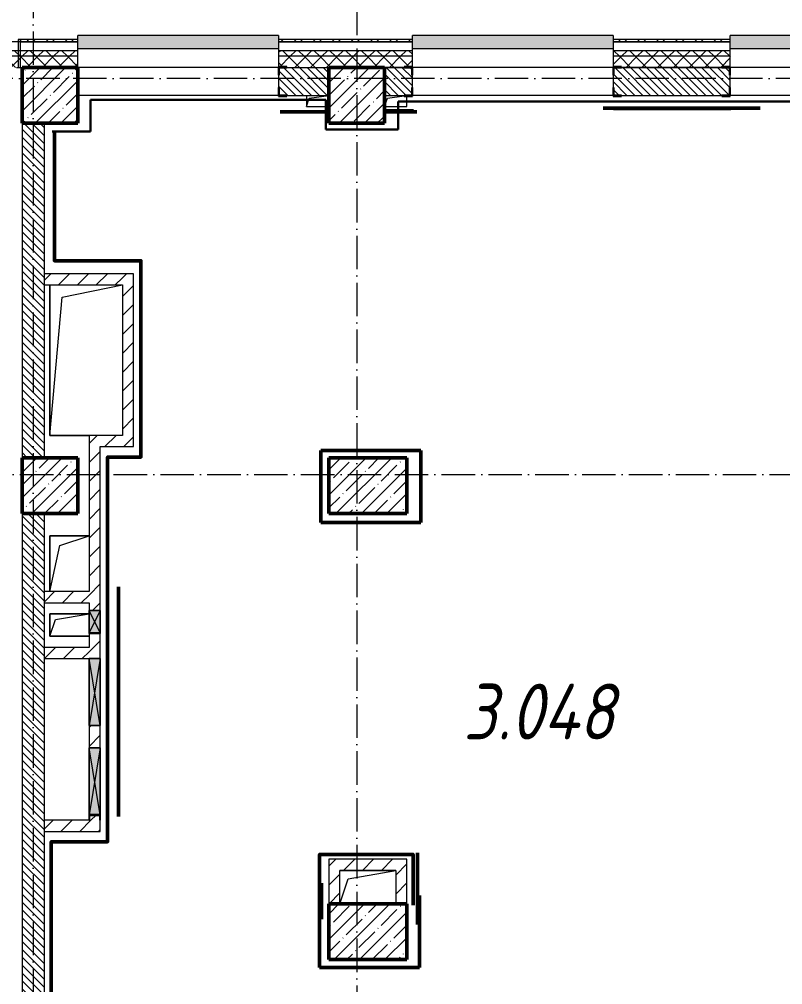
# Model space of a CAD drawing. Header units: millimetres. Extents: x -213536 to 1564669, y -45299 to 942238.
# Drawn here: x 624446 to 631291, y 363738 to 372394 of the extents above; entities that cross this region are included whole.
import ezdxf

# ---------------------------------------------------------------- set-up
doc = ezdxf.new("R2010")
doc.units = ezdxf.units.MM
doc.linetypes.add('50_200_ШТРИХ_1Т_ш5_п1_п1_', pattern=[700, 500, -100, 0, -100])
for name, color, linetype, lineweight in [('8.1)', 2, 'Continuous', 50), ('8.2)', 3, 'Continuous', 50), ('8.3)', 5, 'Continuous', 50), ('8.4)', 6, 'Continuous', 50), ('A-DETL-GENF-OTLN', 7, 'Continuous', 9), ('A-FLOR-____-OTLN', 7, 'Continuous', 9), ('A-GENM-____-MCUT', 7, 'Continuous', 25), ('A-GENM-____-OTLN', 7, 'Continuous', 9), ('A-GENM-____-OTLN-1', 7, 'Continuous', 25), ('A-GLAZ-____-OTLN', 7, 'Continuous', 9), ('A-WALL-____-MCUT', 7, 'Continuous', 13), ('A-WALL-____-MCUT-1', 7, 'Continuous', 9), ('A-WALL-____-OTLN', 7, 'Continuous', 9), ('A-WALL-____-PATT-1', 7, 'Continuous', 9), ('A-WALL-FNSH-MCUT-1', 7, 'Continuous', 9), ('S-COLS-____-MCUT', 7, 'Continuous', 50), ('S-COLS-____-OTLN', 7, 'Continuous', 9), ('S-GRID-____-OTLN-1', 7, '50_200_ШТРИХ_1Т_ш5_п1_п1_', 9), ('Марки помещений', 7, 'Continuous', 9)]:
    doc.layers.add(name, color=color, linetype=linetype, lineweight=lineweight)
doc.layers.add('A-GLAZ-____-OTLN-1', color=7, linetype='Continuous', lineweight=9, true_color=0xc0c0c0)
doc.styles.add('ISOCPEUR_I_2', font='isocpeui.ttf', dxfattribs={"width": 0.85, "height": 2.3})
pattern_1 = [(45, (549721.47, 286281.11), (-70.71068, 70.71068), []), (135, (549721.47, 286281.11), (-70.71068, -70.71068), [])]
pattern_2 = [(135, (549721.475, 286281.11), (-35.35534, -35.35534), [])]
pattern_3 = [(45, (549721.47, 286281.11), (-84.85281, 84.85281), [])]

# ---------------------------------------------------------------- blocks, each defined once
blk = doc.blocks.new('BSC_Колонна _Прямоугольная - 500х500-V43-АР1_План отверстий 3 этажа в осях 1-64_Ю-ЯЯ')
at = {"layer": 'S-COLS-____-OTLN'}
h = blk.add_hatch(dxfattribs=at)
h.set_pattern_fill('FP_51', color=256, style=0, pattern_type=2)
h.set_pattern_definition([(45, (-77750, -85431.04), (-114.04925, 114.04925), []), (45, (-77635.95, -85431.04), (-114.04925, 114.04925), [201.613, -40.323, 3.353, -36.97])])
h.paths.add_polyline_path([(-250, -250), (250, -250), (250, 250), (-250, 250)], flags=0)
at = {"layer": 'S-COLS-____-MCUT'}
for p, q in [((250, 250), (-250, 250)), ((-250, 250), (-250, -250)), ((250, -250), (250, 250)), ((-250, -250), (250, -250))]:
    blk.add_line(p, q, dxfattribs=at)
blk = doc.blocks.new('BSC_Колонна _Прямоугольная - 500х500-V92-АР1_План отверстий 3 этажа в осях 1-64_Ю-ЯЯ')
at = {"layer": 'S-COLS-____-OTLN'}
h = blk.add_hatch(dxfattribs=at)
h.set_pattern_fill('FP_97', color=256, style=0, pattern_type=2)
h.set_pattern_definition([(45, (-75000, -85431.04), (-114.04925, 114.04925), []), (45, (-74885.95, -85431.04), (-114.04925, 114.04925), [201.613, -40.323, 3.353, -36.97])])
h.paths.add_polyline_path([(-250, -250), (250, -250), (250, 250), (-250, 250)], flags=0)
at = {"layer": 'S-COLS-____-MCUT'}
for p, q in [((250, 250), (-250, 250)), ((-250, 250), (-250, -250)), ((250, -250), (250, 250)), ((-250, -250), (250, -250))]:
    blk.add_line(p, q, dxfattribs=at)
blk = doc.blocks.new('BSC_Колонна _Прямоугольная - 500х700-V137-АР1_План отверстий 3 этажа в осях 1-64_Ю-ЯЯ')
at = {"layer": 'S-COLS-____-OTLN'}
h = blk.add_hatch(dxfattribs=at)
h.set_pattern_fill('FP_142', color=256, style=0, pattern_type=2)
h.set_pattern_definition([(315, (-77931.04, 77850), (114.04925, 114.04925), []), (315, (-77931.04, 77735.95), (114.04925, 114.04925), [201.613, -40.323, 3.353, -36.97])])
h.paths.add_polyline_path([(-250, 350), (-250, -350), (250, -350), (250, 350)], flags=0)
at = {"layer": 'S-COLS-____-MCUT'}
for p, q in [((250, 350), (-250, 350)), ((-250, 350), (-250, -350)), ((250, -350), (250, 350)), ((-250, -350), (250, -350))]:
    blk.add_line(p, q, dxfattribs=at)
blk = doc.blocks.new('BSC_Колонна _Прямоугольная - 500х700-V140-АР1_План отверстий 3 этажа в осях 1-64_Ю-ЯЯ')
at = {"layer": 'S-COLS-____-OTLN'}
h = blk.add_hatch(dxfattribs=at)
h.set_pattern_fill('FP_145', color=256, style=0, pattern_type=2)
h.set_pattern_definition([(315, (-81931.04, 77850), (114.04925, 114.04925), []), (315, (-81931.04, 77735.95), (114.04925, 114.04925), [201.613, -40.323, 3.353, -36.97])])
h.paths.add_polyline_path([(-250, 350), (-250, -350), (250, -350), (250, 350)], flags=0)
at = {"layer": 'S-COLS-____-MCUT'}
for p, q in [((250, 350), (-250, 350)), ((-250, 350), (-250, -350)), ((250, -350), (250, 350)), ((-250, -350), (250, -350))]:
    blk.add_line(p, q, dxfattribs=at)
blk = doc.blocks.new('Фахверк_СКБ_Уголок - 250_2700-27497298-АР1_План отверстий 3 этажа в осях 1-64_Ю-ЯЯ')
at = {"layer": 'A-GENM-____-MCUT'}
for p, q in [((200, 181), (125, 181)), ((125, 181), (125, 106)), ((131, 106), (131, 175)), ((131, 175), (200, 175)), ((200, 175), (200, 181)), ((125, 106), (131, 106)), ((131, -6), (125, -6)), ((125, -6), (125, -81)), ((125, -81), (200, -81)), ((131, -75), (131, -6)), ((200, -75), (131, -75)), ((200, -81), (200, -75))]:
    blk.add_line(p, q, dxfattribs=at)
blk = doc.blocks.new('AR_Отверстие прямоугольное _в плите_ - AR_Отверстие прямоугольное _в плите_-30510712-АР1_План отверстий 3 этажа в осях 1-64_Ю-ЯЯ')
at = {"layer": 'A-GENM-____-OTLN'}
for p, q in [((-100, 50), (-100, -50)), ((-100, -50), (-75, 25)), ((-75, 25), (100, 50)), ((-100, -50), (100, -50))]:
    blk.add_line(p, q, dxfattribs=at)
blk = doc.blocks.new('AR_Отверстие прямоугольное _в плите_ - AR_Отверстие прямоугольное _в плите_-V181-АР1_План отверстий 3 этажа в осях 1-64_Ю-ЯЯ')
at = {"layer": 'A-GENM-____-OTLN'}
for p, q in [((-100, -50), (-75, 25)), ((-75, 25), (75, 46.4)), ((100, -50), (100, 44)), ((-100, -50), (100, -50))]:
    blk.add_line(p, q, dxfattribs=at)
blk = doc.blocks.new('AR_Отверстие прямоугольное _в плите_ - AR_Отверстие прямоугольное _в плите_-30552540-АР1_План отверстий 3 этажа в осях 1-64_Ю-ЯЯ')
at = {"layer": 'A-GENM-____-OTLN'}
for p, q in [((175, 250), (-175, 250)), ((-175, 250), (-175, -250)), ((-87.5, 162.5), (175, 250)), ((-175, -250), (-87.5, 162.5))]:
    blk.add_line(p, q, dxfattribs=at)
blk = doc.blocks.new('AR_Отверстие прямоугольное _в плите_ - AR_Отверстие прямоугольное _в плите_-30552592-АР1_План отверстий 3 этажа в осях 1-64_Ю-ЯЯ')
at = {"layer": 'A-GENM-____-OTLN'}
for p, q in [((175, 100), (-175, 100)), ((-175, 100), (-175, -100)), ((-125, 50), (175, 100)), ((-175, -100), (-125, 50)), ((-175, -100), (175, -100))]:
    blk.add_line(p, q, dxfattribs=at)
blk = doc.blocks.new('AR_Отверстие прямоугольное _в плите_ - AR_Отверстие прямоугольное _в плите_-V191-АР1_План отверстий 3 этажа в осях 1-64_Ю-ЯЯ')
at = {"layer": 'A-GENM-____-OTLN'}
for p, q in [((250, 150), (-250, 150)), ((-175, 75), (250, 150)), ((-249.9, -149.7), (-175, 75))]:
    blk.add_line(p, q, dxfattribs=at)
blk = doc.blocks.new('AR_Отверстие прямоугольное _в плите_ - AR_Отверстие прямоугольное _в плите_-30552512-АР1_План отверстий 3 этажа в осях 1-64_Ю-ЯЯ')
at = {"layer": 'A-GENM-____-OTLN'}
for p, q in [((-325, 675), (-325, -675)), ((-216.7, 566.7), (325, 675)), ((-325, -675), (-216.7, 566.7)), ((-325, -675), (25, -675))]:
    blk.add_line(p, q, dxfattribs=at)
blk = doc.blocks.new('Отлив_СКБ - Отлив витража_120_НВФ-31885689-АР1_План отверстий 3 этажа в осях 1-64_Ю-ЯЯ')
at = {"layer": 'A-GLAZ-____-OTLN-1'}
for points in [[(1800, 2), (1800, 120), (0, 120), (0, 2), (736.9, 2)], [(1800, 0), (1800, 2), (0, 2), (0, 0), (736.9, 0)]]:
    blk.add_hatch(color=256, dxfattribs=at).paths.add_polyline_path(points, flags=0)
at = {"layer": 'A-GLAZ-____-OTLN'}
for p, q in [((0, 83), (0, 120)), ((1800, 120), (0, 120)), ((1800, 120), (1800, 83)), ((0, 2), (1800, 2)), ((1800, 0), (0, 0))]:
    blk.add_line(p, q, dxfattribs=at)
blk = doc.blocks.new('Стены 2 - Стены 4-31194547-АР1_План отверстий 3 этажа в осях 1-64_Ю-ЯЯ')
at = {"layer": 'A-WALL-____-MCUT'}
for p, q in [((-1798.5, 41030.2), (-1798.5, 41010.2)), ((-1548.5, 41030.2), (-1798.5, 41030.2)), ((-1798.5, 41010.2), (-1548.5, 41010.2)), ((-1548.5, 41010.2), (-1548.5, 41030.2))]:
    blk.add_line(p, q, dxfattribs=at)
blk = doc.blocks.new('AR_Отверстие прямоугольное _в стене__БезПР - AR_Отверстие прямоугольное _в стене__БезПР-V210-АР1_План отверстий 3 этажа в осях 1-64_Ю-ЯЯ')
at = {"layer": 'A-GLAZ-____-OTLN'}
blk.add_hatch(color=256, dxfattribs=at).paths.add_polyline_path([(75, 50), (70, 50), (70, -50), (75, -50)], flags=0)
at = {"layer": 'A-DETL-GENF-OTLN'}
for p, q in [((70, 50), (75, 50)), ((75, 50), (70, 46.7)), ((75, 50), (70, 50)), ((75, 50), (75, -50)), ((75, -50), (75, 50)), ((70, -46.7), (75, -50)), ((75, -50), (70, -50)), ((70, -50), (75, -50))]:
    blk.add_line(p, q, dxfattribs=at)
blk = doc.blocks.new('AR_Отверстие прямоугольное _в стене__БезПР - AR_Отверстие прямоугольное _в стене__БезПР-36899212-АР1_План отверстий 3 этажа в осях 1-64_Ю-ЯЯ')
at = {"layer": 'A-GLAZ-____-OTLN'}
blk.add_hatch(color=256, dxfattribs=at).paths.add_polyline_path([(300, 50), (-300, 50), (-300, -50), (300, -50)], flags=0)
at = {"layer": 'A-DETL-GENF-OTLN'}
for p, q in [((-300, -50), (-300, 50)), ((-300, 50), (300, 50)), ((300, 50), (-300, -50)), ((-300, 50), (300, -50)), ((300, 50), (-300, 50)), ((-300, 50), (-300, -50)), ((300, 50), (300, -50)), ((300, -50), (300, 50)), ((300, -50), (-300, -50)), ((-300, -50), (300, -50))]:
    blk.add_line(p, q, dxfattribs=at)
at = {"layer": 'A-GLAZ-____-OTLN'}
blk.add_line((300, 50), (-300, 50), dxfattribs=at)
blk = doc.blocks.new('AR_Отверстие прямоугольное _в стене_ - AR_Отверстие прямоугольное _в стене__ОВ-36936555-АР1_План отверстий 3 этажа в осях 1-64_Ю-ЯЯ')
at = {"layer": 'A-GLAZ-____-OTLN'}
blk.add_hatch(color=256, dxfattribs=at).paths.add_polyline_path([(300, -50), (300, 50), (-300, 50), (-300, -50)], flags=0)
at = {"layer": 'A-DETL-GENF-OTLN'}
for p, q in [((-300, -50), (-300, 50)), ((-300, 50), (300, 50)), ((300, 50), (-300, -50)), ((-300, 50), (300, -50)), ((300, 50), (-300, 50)), ((-300, 50), (-300, -50)), ((300, -50), (-300, -50)), ((-300, -50), (300, -50))]:
    blk.add_line(p, q, dxfattribs=at)
blk = doc.blocks.new('AR_Отверстие прямоугольное _в стене__БезПР - AR_Отверстие прямоугольное _в стене__БезПР-36428113-АР1_План отверстий 3 этажа в осях 1-64_Ю-ЯЯ')
at = {"layer": 'A-GLAZ-____-OTLN'}
blk.add_hatch(color=256, dxfattribs=at).paths.add_polyline_path([(100, 50), (-100, 50), (-100, -50), (100, -50)], flags=0)
at = {"layer": 'A-DETL-GENF-OTLN'}
for p, q in [((-100, -50), (-100, 50)), ((-100, 50), (100, 50)), ((100, 50), (-100, -50)), ((-100, 50), (100, -50)), ((100, 50), (-100, 50)), ((-100, 50), (-100, -50)), ((100, 50), (100, -50)), ((100, -50), (100, 50)), ((100, -50), (-100, -50)), ((-100, -50), (100, -50))]:
    blk.add_line(p, q, dxfattribs=at)
blk = doc.blocks.new('154_Фахверк_СКБ_Швеллер - Тип_100_3960_зеркало-36793856-АР1_План отверстий 3 этажа в осях 1-64_Ю-ЯЯ')
at = {"layer": 'A-GENM-____-MCUT'}
for p, q in [((175, 50), (125, 50)), ((125, 50), (125, -50)), ((128, 47), (175, 47)), ((128, -47), (128, 47)), ((175, 47), (175, 50)), ((125, -50), (175, -50)), ((175, -47), (128, -47)), ((175, -50), (175, -47))]:
    blk.add_line(p, q, dxfattribs=at)

msp = doc.modelspace()

# ---------------------------------------------------------------- hatches: boundary and pattern name
at = {"layer": 'A-WALL-____-PATT-1'}
h = msp.add_hatch(dxfattribs=at)
h.set_pattern_fill('FP_6', color=256, style=0, pattern_type=2)
h.set_pattern_definition([(45, (549721.47, 286281.11), (-85.53659, 85.53659), []), (45, (549778.5, 286281.11), (-85.53659, 85.53659), [])])
h.paths.add_polyline_path([(635546.5, 372192.2), (636671.5, 372192.2), (636671.5, 372212.2), (635546.5, 372212.2)], flags=0)
h.paths.add_polyline_path([(630127.1, 372192.2), (630821.5, 372192.2), (630821.5, 372212.2), (629771.5, 372212.2), (629771.5, 372192.2)], flags=0)
h.paths.add_polyline_path([(632778.3, 372192.2), (633746.5, 372192.2), (633746.5, 372212.2), (632621.5, 372212.2), (632621.5, 372192.2)], flags=0)
h.paths.add_polyline_path([(626771.5, 372192.2), (627971.5, 372192.2), (627971.5, 372212.2), (626771.5, 372212.2)], flags=0)
h.paths.add_polyline_path([(624456.5, 372192.2), (624971.5, 372192.2), (624971.5, 372212.2), (624456.5, 372212.2)], flags=0)
h = msp.add_hatch(dxfattribs=at)
h.set_pattern_fill('FP_4', color=256, style=0, pattern_type=2)
h.set_pattern_definition(pattern_1)
h.paths.add_polyline_path([(651201.5, 372062.2), (651201.5, 372112.2), (644221.5, 372112.2), (644221.5, 372062.2), (648685.4, 372062.2)], flags=0)
h.paths.add_polyline_path([(643221.5, 372062.2), (643221.5, 372112.2), (641471.5, 372112.2), (641471.5, 372062.2), (641615.6, 372062.2)], flags=0)
h.paths.add_polyline_path([(635546.5, 372062.2), (636671.5, 372062.2), (636671.5, 372112.2), (635546.5, 372112.2)], flags=0)
h.paths.add_polyline_path([(633746.5, 372062.2), (633746.5, 372112.2), (632621.5, 372112.2), (632621.5, 372062.2), (633662, 372062.2)], flags=0)
h.paths.add_polyline_path([(630127.1, 372062.2), (630821.5, 372062.2), (630821.5, 372112.2), (629771.5, 372112.2), (629771.5, 372062.2)], flags=0)
h.paths.add_polyline_path([(626771.5, 372062.2), (627971.5, 372062.2), (627971.5, 372112.2), (626771.5, 372112.2)], flags=0)
h.paths.add_polyline_path([(624971.5, 372062.2), (624971.5, 372112.2), (621421.5, 372112.2), (621421.5, 372062.2), (623940.9, 372062.2)], flags=0)
h.paths.add_polyline_path([(619621.5, 372062.2), (619621.5, 372112.2), (618421.5, 372112.2), (618421.5, 372062.2)], flags=0)
h.paths.add_polyline_path([(613621.5, 372062.2), (613621.5, 372112.2), (612371.5, 372112.2), (612371.5, 372062.2), (613336.2, 372062.2)], flags=0)
h.paths.add_polyline_path([(615421.5, 372062.2), (616621.5, 372062.2), (616621.5, 372112.2), (615421.5, 372112.2)], flags=0)
h.paths.add_polyline_path([(607571.5, 372062.2), (607571.5, 372112.2), (606371.5, 372112.2), (606371.5, 372062.2)], flags=0)
h.paths.add_polyline_path([(610571.5, 372062.2), (610571.5, 372112.2), (609371.5, 372112.2), (609371.5, 372062.2), (609801.2, 372062.2)], flags=0)
h.paths.add_polyline_path([(604571.5, 372062.2), (604571.5, 372112.2), (603371.5, 372112.2), (603371.5, 372062.2)], flags=0)
h.paths.add_polyline_path([(601571.5, 372062.2), (601571.5, 372112.2), (599771.5, 372112.2), (599771.5, 372062.2)], flags=0)
h = msp.add_hatch(dxfattribs=at)
h.set_pattern_fill('FP_4', color=256, style=0, pattern_type=2)
h.set_pattern_definition(pattern_1)
h.paths.add_polyline_path([(651121.5, 371962.2), (651201.5, 371962.2), (651201.5, 372062.2), (644221.5, 372062.2), (644221.5, 371962.2), (651071.5, 371962.2)], flags=0)
h.paths.add_polyline_path([(643221.5, 371962.2), (643221.5, 372062.2), (641471.5, 372062.2), (641471.5, 371968.2), (641546.5, 371968.2), (641546.5, 371962.2), (642721.5, 371962.2)], flags=0)
h.paths.add_polyline_path([(633671.5, 371962.2), (633671.5, 371968.2), (633746.5, 371968.2), (633746.5, 372062.2), (632621.5, 372062.2), (632621.5, 371962.2), (633662, 371962.2)], flags=0)
h.paths.add_polyline_path([(636313.2, 371962.2), (636596.5, 371962.2), (636596.5, 371968.2), (636671.5, 371968.2), (636671.5, 372062.2), (635546.5, 372062.2), (635546.5, 371968.2), (635621.5, 371968.2), (635621.5, 371962.2)], flags=0)
h.paths.add_polyline_path([(630746.5, 371962.2), (630746.5, 371968.2), (630821.5, 371968.2), (630821.5, 372062.2), (629771.5, 372062.2), (629771.5, 371968.2), (629846.5, 371968.2), (629846.5, 371962.2), (630127.1, 371962.2)], flags=0)
h.paths.add_polyline_path([(627896.5, 371962.2), (627896.5, 371968.2), (627971.5, 371968.2), (627971.5, 372062.2), (626771.5, 372062.2), (626771.5, 371968.2), (626846.5, 371968.2), (626846.5, 371962.2), (627721.5, 371962.2)], flags=0)
h.paths.add_polyline_path([(624971.5, 371962.2), (624971.5, 372062.2), (621421.5, 372062.2), (621421.5, 371968.2), (621496.5, 371968.2), (621496.5, 371962.2), (624471.5, 371962.2)], flags=0)
h.paths.add_polyline_path([(618921.5, 371962.2), (619546.5, 371962.2), (619546.5, 371968.2), (619621.5, 371968.2), (619621.5, 372062.2), (618421.5, 372062.2), (618421.5, 371962.2)], flags=0)
h.paths.add_polyline_path([(612971.5, 371962.2), (613546.5, 371962.2), (613546.5, 371968.2), (613621.5, 371968.2), (613621.5, 372062.2), (612371.5, 372062.2), (612371.5, 371968.2), (612446.5, 371968.2), (612446.5, 371962.2), (612471.5, 371962.2)], flags=0)
h.paths.add_polyline_path([(615496.5, 371962.2), (616546.5, 371962.2), (616546.5, 371968.2), (616621.5, 371968.2), (616621.5, 372062.2), (615421.5, 372062.2), (615421.5, 371968.2), (615496.5, 371968.2)], flags=0)
h.paths.add_polyline_path([(609801.2, 371962.2), (610496.5, 371962.2), (610496.5, 371968.2), (610571.5, 371968.2), (610571.5, 372062.2), (609371.5, 372062.2), (609371.5, 371968.2), (609446.5, 371968.2), (609446.5, 371962.2)], flags=0)
h.paths.add_polyline_path([(607496.5, 371962.2), (607496.5, 371968.2), (607571.5, 371968.2), (607571.5, 372062.2), (606371.5, 372062.2), (606371.5, 371968.2), (606446.5, 371968.2), (606446.5, 371962.2), (606971.5, 371962.2)], flags=0)
h.paths.add_polyline_path([(603446.5, 371962.2), (604496.5, 371962.2), (604496.5, 371968.2), (604571.5, 371968.2), (604571.5, 372062.2), (603371.5, 372062.2), (603371.5, 371968.2), (603446.5, 371968.2)], flags=0)
h.paths.add_polyline_path([(601496.5, 371962.2), (601496.5, 371968.2), (601571.5, 371968.2), (601571.5, 372062.2), (599771.5, 372062.2), (599771.5, 371962.2), (600721.5, 371962.2)], flags=0)
h = msp.add_hatch(dxfattribs=at)
h.set_pattern_fill('FP_9', color=256, style=0, pattern_type=2)
h.set_pattern_definition(pattern_2)
h.paths.add_polyline_path([(626777.5, 371712.2), (627221.5, 371712.2), (627221.5, 371962.2), (626777.5, 371962.2), (626777.5, 371893.2), (626771.5, 371893.2), (626771.5, 371781.2), (626777.5, 371781.2)], flags=0)
h = msp.add_hatch(dxfattribs=at)
h.set_pattern_fill('FP_9', color=256, style=0, pattern_type=2)
h.set_pattern_definition(pattern_2)
h.paths.add_polyline_path([(630815.5, 371712.2), (630815.5, 371781.2), (630821.5, 371781.2), (630821.5, 371893.2), (630815.5, 371893.2), (630815.5, 371962.2), (629777.5, 371962.2), (629777.5, 371893.2), (629771.5, 371893.2), (629771.5, 371781.2), (629777.5, 371781.2), (629777.5, 371712.2), (630746.5, 371712.2)], flags=0)
h.paths.add_polyline_path([(627721.5, 371712.2), (627965.5, 371712.2), (627965.5, 371781.2), (627971.5, 371781.2), (627971.5, 371893.2), (627965.5, 371893.2), (627965.5, 371962.2), (627721.5, 371962.2), (627721.5, 371893.2)], flags=0)
h = msp.add_hatch(dxfattribs=at)
h.set_pattern_fill('FP_9', color=256, style=0, pattern_type=2)
h.set_pattern_definition(pattern_2)
h.paths.add_polyline_path([(624671.5, 368462.2), (624671.5, 371462.2), (624471.5, 371462.2), (624471.5, 368462.2)], flags=0)
h = msp.add_hatch(dxfattribs=at)
h.set_pattern_fill('FP_7', color=256, style=0, pattern_type=2)
h.set_pattern_definition(pattern_3)
h.paths.add_polyline_path([(625371.5, 370012.2), (625371.5, 370112.2), (624671.5, 370112.2), (624671.5, 370012.2)], flags=0)
h = msp.add_hatch(dxfattribs=at)
h.set_pattern_fill('FP_7', color=256, style=0, pattern_type=2)
h.set_pattern_definition(pattern_3)
h.paths.add_polyline_path([(625371.5, 368562.2), (625471.5, 368562.2), (625471.5, 370112.2), (625371.5, 370112.2), (625371.5, 368662.2)], flags=0)
h = msp.add_hatch(dxfattribs=at)
h.set_pattern_fill('FP_7', color=256, style=0, pattern_type=2)
h.set_pattern_definition(pattern_3)
h.paths.add_polyline_path([(625121.5, 365212.2), (625168.5, 365212.2), (625168.2, 365259.2), (625074.5, 365259.2), (625074.5, 365212.2)], flags=0)
h.paths.add_polyline_path([(625129.5, 365862.2), (625171.5, 365862.2), (625171.5, 366062.2), (625071.5, 366062.2), (625071.5, 365862.2), (625126.6, 365862.2)], flags=0)
h.paths.add_polyline_path([(625077.9, 366662.2), (625171.5, 366662.2), (625171.5, 366887.2), (625071.5, 366887.2), (625071.5, 366662.2)], flags=0)
h.paths.add_polyline_path([(625171.5, 367092.2), (625171.5, 368662.2), (625071.5, 368662.2), (625071.5, 367092.2), (625089.8, 367092.2)], flags=0)
h = msp.add_hatch(dxfattribs=at)
h.set_pattern_fill('FP_7', color=256, style=0, pattern_type=2)
h.set_pattern_definition(pattern_3)
h.paths.add_polyline_path([(625371.5, 368562.2), (625371.5, 368662.2), (625171.5, 368662.2), (625171.5, 368562.2)], flags=0)
h = msp.add_hatch(dxfattribs=at)
h.set_pattern_fill('FP_9', color=256, style=0, pattern_type=2)
h.set_pattern_definition(pattern_2)
h.paths.add_polyline_path([(624471.5, 362112.2), (624671.5, 362112.2), (624671.5, 367962.2), (624471.5, 367962.2), (624471.5, 362878.4)], flags=0)
h = msp.add_hatch(dxfattribs=at)
h.set_pattern_fill('FP_7', color=256, style=0, pattern_type=2)
h.set_pattern_definition(pattern_3)
h.paths.add_polyline_path([(625071.5, 367162.2), (625071.5, 367262.2), (624671.5, 367262.2), (624671.5, 367162.2)], flags=0)
h = msp.add_hatch(dxfattribs=at)
h.set_pattern_fill('FP_7', color=256, style=0, pattern_type=2)
h.set_pattern_definition(pattern_3)
h.paths.add_polyline_path([(625071.5, 366662.2), (625071.5, 366762.2), (624671.5, 366762.2), (624671.5, 366662.2)], flags=0)
h = msp.add_hatch(dxfattribs=at)
h.set_pattern_fill('FP_7', color=256, style=0, pattern_type=2)
h.set_pattern_definition(pattern_3)
h.paths.add_polyline_path([(625171.5, 365112.2), (625171.5, 365212.2), (624671.5, 365212.2), (624671.5, 365112.2), (625074.5, 365112.2)], flags=0)
h = msp.add_hatch(dxfattribs=at)
h.set_pattern_fill('FP_7', color=256, style=0, pattern_type=2)
h.set_pattern_definition(pattern_3)
h.paths.add_polyline_path([(627821.5, 364762.2), (627821.5, 364862.2), (627221.5, 364862.2), (627221.5, 364762.2), (627475.9, 364762.2)], flags=0)
h = msp.add_hatch(dxfattribs=at)
h.set_pattern_fill('FP_7', color=256, style=0, pattern_type=2)
h.set_pattern_definition(pattern_3)
h.paths.add_polyline_path([(627921.4, 364462.2), (627921.5, 364462.2), (627921.5, 364862.2), (627821.5, 364862.2), (627821.5, 364462.2)], flags=0)
h = msp.add_hatch(dxfattribs=at)
h.set_pattern_fill('FP_7', color=256, style=0, pattern_type=2)
h.set_pattern_definition(pattern_3)
h.paths.add_polyline_path([(627321.5, 364462.2), (627321.5, 364762.2), (627221.5, 364762.2), (627221.5, 364462.2)], flags=0)
at = {"layer": 'S-COLS-____-OTLN'}
h = msp.add_hatch(dxfattribs=at)
h.set_pattern_fill('FP_12', color=256, style=0, pattern_type=2)
h.set_pattern_definition([(45, (549721.47, 286281.11), (-114.04925, 114.04925), []), (45, (549835.52, 286281.11), (-114.04925, 114.04925), [201.612, -40.322, 3.353, -36.97])])
h.paths.add_polyline_path([(624971.5, 367962.2), (624971.5, 368462.2), (624471.5, 368462.2), (624471.5, 367962.2)], flags=0)

# ---------------------------------------------------------------- linework, layer by layer
at = {"layer": '8.1)', "lineweight": 50}
for points in [[(626786.3, 371565.7), (627237.2, 371565.7)], [(627981.6, 371573.9), (627737.2, 371573.9)], [(629681.2, 371597.6), (630444.3, 371597.6)], [(630325.7, 371597.6), (631088.7, 371597.6)], [(625335.3, 367303.8), (625335.3, 365245.6)], [(628016.5, 364599.1), (628016.5, 364920.2)], [(627154.7, 364325.9), (627154.7, 364647)], [(628016.5, 364278), (628016.5, 364599.1)]]:
    msp.add_lwpolyline(points, dxfattribs=at)
at = {"layer": '8.2)', "lineweight": 30}
for p, q in [((627193.7, 371670.7), (625084.6, 371670.7)), ((625084.6, 371670.7), (625084.6, 371387.4)), ((627193.7, 371406), (627193.7, 371670.7)), ((632568.6, 371657.2), (627843.6, 371657.2)), ((627843.6, 371657.2), (627843.6, 371406)), ((625084.6, 371387.4), (624741.6, 371387.4)), ((627843.6, 371406), (627193.7, 371406))]:
    msp.add_line(p, q, dxfattribs=at)
at = {"layer": '8.2)', "lineweight": 50}
for p, q in [((628045.5, 368526.8), (627149.6, 368526.8)), ((627149.6, 368526.8), (627149.6, 367880.7)), ((628045.5, 367880.7), (628045.5, 368526.8)), ((627149.6, 367880.7), (628045.5, 367880.7)), ((627139, 364537.7), (627139, 363891.7)), ((628034.9, 363891.7), (628034.9, 364537.7)), ((627139, 363891.7), (628034.9, 363891.7))]:
    msp.add_line(p, q, dxfattribs=at)
at = {"layer": '8.3)', "lineweight": 50}
for points in [[(626786.3, 371565.7), (627237.2, 371565.7)], [(628010.9, 371564.9), (627721.5, 371564.9)], [(629775.3, 371593.7), (630826.6, 371593.7)], [(624732.8, 362166.8), (624732.8, 365019.3), (625237.4, 365019.3), (625237.4, 368468.8), (625536.7, 368468.8), (625536.7, 370228.8), (624761.4, 370228.8), (624761.4, 371387.4)], [(627139, 364464.1), (627139, 364906.1), (627977.8, 364906.1), (627977.8, 364451.6)]]:
    msp.add_lwpolyline(points, dxfattribs=at)
at = {"layer": '8.4)', "lineweight": 30}
for p, q in [((627193.7, 371670.7), (625084.6, 371670.7)), ((625084.6, 371670.7), (625084.6, 371387.4)), ((627193.7, 371406), (627193.7, 371670.7)), ((632568.6, 371657.2), (627843.6, 371657.2)), ((627843.6, 371657.2), (627843.6, 371406)), ((625084.6, 371387.4), (624741.6, 371387.4)), ((627843.6, 371406), (627193.7, 371406))]:
    msp.add_line(p, q, dxfattribs=at)
at = {"layer": '8.4)', "lineweight": 50}
for p, q in [((628045.5, 368526.8), (627149.6, 368526.8)), ((627149.6, 368526.8), (627149.6, 367880.7)), ((628045.5, 367880.7), (628045.5, 368526.8)), ((627149.6, 367880.7), (628045.5, 367880.7)), ((627139, 364537.7), (627139, 363891.7)), ((628034.9, 363891.7), (628034.9, 364537.7)), ((627139, 363891.7), (628034.9, 363891.7))]:
    msp.add_line(p, q, dxfattribs=at)
for points in [[(626786.3, 371565.7), (627237.2, 371565.7)], [(628010.9, 371564.9), (627721.5, 371564.9)], [(629775.3, 371593.7), (630826.6, 371593.7)], [(624732.8, 362166.8), (624732.8, 365019.3), (625237.4, 365019.3), (625237.4, 368468.8), (625536.7, 368468.8), (625536.7, 370228.8), (624761.4, 370228.8), (624761.4, 371387.4)], [(627139, 364464.1), (627139, 364906.1), (627977.8, 364906.1), (627977.8, 364451.6)]]:
    msp.add_lwpolyline(points, dxfattribs=at)
at = {"layer": 'A-FLOR-____-OTLN'}
for p, q in [((624721.5, 368662.2), (624721.5, 370012.2)), ((625071.5, 368662.2), (624721.5, 368662.2)), ((624721.5, 367762.2), (625071.5, 367762.2)), ((624721.5, 367262.2), (624721.5, 367762.2)), ((624721.5, 367062.2), (625071.5, 367062.2)), ((624721.5, 366862.2), (624721.5, 367062.2)), ((625071.5, 366862.2), (624721.5, 366862.2)), ((627321.5, 364761.8), (627821.5, 364761.8))]:
    msp.add_line(p, q, dxfattribs=at)
at = {"layer": 'A-WALL-____-MCUT'}
for p, q in [((624971.5, 372192.2), (621421.5, 372192.2)), ((624971.5, 371962.2), (624971.5, 372192.2)), ((627971.5, 372192.2), (626771.5, 372192.2)), ((626771.5, 372192.2), (626771.5, 371968.2)), ((627971.5, 371968.2), (627971.5, 372192.2)), ((630821.5, 372192.2), (629771.5, 372192.2)), ((629771.5, 372192.2), (629771.5, 371968.2)), ((630821.5, 371968.2), (630821.5, 372192.2)), ((624421.5, 371962.2), (624471.5, 371962.2)), ((626771.5, 371893.2), (626771.5, 371781.2)), ((627971.5, 371781.2), (627971.5, 371893.2)), ((629771.5, 371893.2), (629771.5, 371781.2)), ((630821.5, 371781.2), (630821.5, 371893.2)), ((626846.5, 371712.2), (627221.5, 371712.2)), ((627721.5, 371712.2), (627896.5, 371712.2)), ((629846.5, 371712.2), (630746.5, 371712.2)), ((624471.5, 371462.2), (624471.5, 368462.2)), ((624671.5, 368462.2), (624671.5, 371462.2)), ((624471.5, 368462.2), (624671.5, 368462.2)), ((624471.5, 367962.2), (624471.5, 362112.2)), ((624671.5, 367962.2), (624471.5, 367962.2)), ((624671.5, 362112.2), (624671.5, 367962.2))]:
    msp.add_line(p, q, dxfattribs=at)
at = {"layer": 'A-WALL-____-MCUT-1'}
for p, q in [((624971.5, 372112.2), (621421.5, 372112.2)), ((624971.5, 372062.2), (621421.5, 372062.2)), ((627971.5, 372112.2), (626771.5, 372112.2)), ((627971.5, 372062.2), (626771.5, 372062.2)), ((630821.5, 372112.2), (629771.5, 372112.2)), ((630821.5, 372062.2), (629771.5, 372062.2)), ((626846.5, 371962.2), (627221.5, 371962.2)), ((627721.5, 371962.2), (627896.5, 371962.2)), ((627896.5, 371962.2), (627721.5, 371962.2)), ((629846.5, 371962.2), (630746.5, 371962.2)), ((630746.5, 371962.2), (629846.5, 371962.2))]:
    msp.add_line(p, q, dxfattribs=at)
at = {"layer": 'A-WALL-____-OTLN'}
for p, q in [((626771.5, 371962.2), (624971.5, 371962.2)), ((629771.5, 371962.2), (627971.5, 371962.2)), ((632621.5, 371962.2), (630821.5, 371962.2)), ((626771.5, 371712.2), (624971.5, 371712.2)), ((629771.5, 371712.2), (627971.5, 371712.2)), ((632621.5, 371712.2), (630821.5, 371712.2))]:
    msp.add_line(p, q, dxfattribs=at)
at = {"layer": 'A-WALL-FNSH-MCUT-1'}
for p, q in [((624971.5, 372212.2), (624456.5, 372212.2)), ((624456.5, 372212.2), (624456.5, 372192.2)), ((624456.5, 372192.2), (624971.5, 372192.2)), ((624971.5, 372192.2), (624971.5, 372212.2)), ((627971.5, 372212.2), (626771.5, 372212.2)), ((626771.5, 372212.2), (626771.5, 372192.2)), ((626771.5, 372192.2), (627971.5, 372192.2)), ((627971.5, 372192.2), (627971.5, 372212.2)), ((630821.5, 372212.2), (629771.5, 372212.2)), ((629771.5, 372212.2), (629771.5, 372192.2)), ((629771.5, 372192.2), (630821.5, 372192.2)), ((630821.5, 372192.2), (630821.5, 372212.2)), ((625471.5, 370112.2), (624671.5, 370112.2)), ((625471.5, 368562.2), (625471.5, 370112.2)), ((624671.5, 370012.2), (625371.5, 370012.2)), ((625371.5, 370012.2), (625371.5, 368662.2)), ((625071.5, 368662.2), (625071.5, 367262.2)), ((625371.5, 368662.2), (625071.5, 368662.2)), ((625171.5, 367092.2), (625171.5, 368562.2)), ((625171.5, 368562.2), (625471.5, 368562.2)), ((625071.5, 367262.2), (624671.5, 367262.2)), ((624671.5, 367162.2), (625071.5, 367162.2)), ((625071.5, 367162.2), (625071.5, 367092.2)), ((625071.5, 366887.2), (625071.5, 366762.2)), ((625171.5, 366662.2), (625171.5, 366887.2)), ((625071.5, 366762.2), (624671.5, 366762.2)), ((624671.5, 366662.2), (625071.5, 366662.2)), ((625071.5, 366062.2), (625071.5, 365862.2)), ((625171.5, 365862.2), (625171.5, 366062.2)), ((625071.5, 365212.2), (624671.5, 365212.2)), ((625171.5, 365112.2), (625171.5, 365212.2)), ((624671.5, 365112.2), (625171.5, 365112.2)), ((627921.5, 364862.2), (627221.5, 364862.2)), ((627221.5, 364862.2), (627221.5, 364462.2)), ((627921.5, 364462.2), (627921.5, 364862.2)), ((627321.5, 364762.2), (627821.5, 364762.2)), ((627321.5, 364462.2), (627321.5, 364762.2)), ((627821.5, 364762.2), (627821.5, 364462.2))]:
    msp.add_line(p, q, dxfattribs=at)
at = {"layer": 'S-COLS-____-MCUT'}
for p, q in [((624971.5, 368462.2), (624471.5, 368462.2)), ((624471.5, 368462.2), (624471.5, 367962.2)), ((624971.5, 367962.2), (624971.5, 368462.2)), ((624471.5, 367962.2), (624971.5, 367962.2))]:
    msp.add_line(p, q, dxfattribs=at)
at = {"layer": 'S-GRID-____-OTLN-1', "color": 251, "ltscale": 0.6, "true_color": 0x636466}
for p, q in [((627471.5, 377174), (627471.5, 326262.2)), ((624571.5, 376905.8), (624571.5, 326262.2)), ((653795.9, 371862.2), (545052.7, 371862.2)), ((545052.7, 368312.2), (653795.9, 368312.2))]:
    msp.add_line(p, q, dxfattribs=at)

# ---------------------------------------------------------------- block references
at = {"layer": 'A-GENM-____-OTLN'}
for name, p in [('AR_Отверстие прямоугольное _в плите_ - AR_Отверстие прямоугольное _в плите_-30510712-АР1_План отверстий 3 этажа в осях 1-64_Ю-ЯЯ', (627121.5, 371662.2)), ('AR_Отверстие прямоугольное _в плите_ - AR_Отверстие прямоугольное _в плите_-V181-АР1_План отверстий 3 этажа в осях 1-64_Ю-ЯЯ', (627821.5, 371662.2)), ('AR_Отверстие прямоугольное _в плите_ - AR_Отверстие прямоугольное _в плите_-30552512-АР1_План отверстий 3 этажа в осях 1-64_Ю-ЯЯ', (625046.5, 369337.2)), ('AR_Отверстие прямоугольное _в плите_ - AR_Отверстие прямоугольное _в плите_-30552540-АР1_План отверстий 3 этажа в осях 1-64_Ю-ЯЯ', (624896.5, 367512.2)), ('AR_Отверстие прямоугольное _в плите_ - AR_Отверстие прямоугольное _в плите_-30552592-АР1_План отверстий 3 этажа в осях 1-64_Ю-ЯЯ', (624896.5, 366962.2)), ('AR_Отверстие прямоугольное _в плите_ - AR_Отверстие прямоугольное _в плите_-V191-АР1_План отверстий 3 этажа в осях 1-64_Ю-ЯЯ', (627571.5, 364611.8))]:
    msp.add_blockref(name, p, dxfattribs=at)
at = {"layer": 'A-GENM-____-OTLN-1'}
for p in [(626646.5, 371787.2), (629646.5, 371787.2)]:
    msp.add_blockref('Фахверк_СКБ_Уголок - 250_2700-27497298-АР1_План отверстий 3 этажа в осях 1-64_Ю-ЯЯ', p, dxfattribs=at)
for name, p, rotation in [('Фахверк_СКБ_Уголок - 250_2700-27497298-АР1_План отверстий 3 этажа в осях 1-64_Ю-ЯЯ', (628096.5, 371887.2), 180), ('Фахверк_СКБ_Уголок - 250_2700-27497298-АР1_План отверстий 3 этажа в осях 1-64_Ю-ЯЯ', (630946.5, 371887.2), 180), ('154_Фахверк_СКБ_Швеллер - Тип_100_3960_зеркало-36793856-АР1_План отверстий 3 этажа в осях 1-64_Ю-ЯЯ', (625121.5, 365387.2), 270)]:
    msp.add_blockref(name, p, dxfattribs=dict(at, rotation=rotation))
at = {"layer": 'A-GLAZ-____-OTLN'}
for p in [(624971.5, 372129.2), (627971.5, 372129.2), (630821.5, 372129.2)]:
    msp.add_blockref('Отлив_СКБ - Отлив витража_120_НВФ-31885689-АР1_План отверстий 3 этажа в осях 1-64_Ю-ЯЯ', p, dxfattribs=at)
at = {"layer": 'A-GLAZ-____-OTLN', "rotation": 270}
for name, p in [('AR_Отверстие прямоугольное _в стене__БезПР - AR_Отверстие прямоугольное _в стене__БезПР-36428113-АР1_План отверстий 3 этажа в осях 1-64_Ю-ЯЯ', (625121.5, 366992.2)), ('AR_Отверстие прямоугольное _в стене__БезПР - AR_Отверстие прямоугольное _в стене__БезПР-V210-АР1_План отверстий 3 этажа в осях 1-64_Ю-ЯЯ', (625121.5, 366962.2)), ('AR_Отверстие прямоугольное _в стене__БезПР - AR_Отверстие прямоугольное _в стене__БезПР-36899212-АР1_План отверстий 3 этажа в осях 1-64_Ю-ЯЯ', (625121.5, 366362.2)), ('AR_Отверстие прямоугольное _в стене_ - AR_Отверстие прямоугольное _в стене__ОВ-36936555-АР1_План отверстий 3 этажа в осях 1-64_Ю-ЯЯ', (625121.5, 365562.2))]:
    msp.add_blockref(name, p, dxfattribs=at)
at = {"layer": 'A-WALL-____-OTLN', "rotation": 89.9999999999999}
msp.add_blockref('Стены 2 - Стены 4-31194547-АР1_План отверстий 3 этажа в осях 1-64_Ю-ЯЯ', (665466.7, 373760.7), dxfattribs=at)
at = {"layer": 'S-COLS-____-OTLN'}
for name, p in [('BSC_Колонна _Прямоугольная - 500х500-V92-АР1_План отверстий 3 этажа в осях 1-64_Ю-ЯЯ', (624721.5, 371712.2)), ('BSC_Колонна _Прямоугольная - 500х500-V43-АР1_План отверстий 3 этажа в осях 1-64_Ю-ЯЯ', (627471.5, 371712.2))]:
    msp.add_blockref(name, p, dxfattribs=at)
at = {"layer": 'S-COLS-____-OTLN', "rotation": 89.9999999999999}
for name, p in [('BSC_Колонна _Прямоугольная - 500х700-V140-АР1_План отверстий 3 этажа в осях 1-64_Ю-ЯЯ', (627571.5, 368212.2)), ('BSC_Колонна _Прямоугольная - 500х700-V137-АР1_План отверстий 3 этажа в осях 1-64_Ю-ЯЯ', (627571.5, 364212.2))]:
    msp.add_blockref(name, p, dxfattribs=at)

# ---------------------------------------------------------------- texts
at = {"layer": 'Марки помещений', "insert": (628427.3, 366436.9), "char_height": 500, "width": 817.721, "attachment_point": 1, "style": 'ISOCPEUR_I_2'}
msp.add_mtext('3.048', dxfattribs=at)

doc.saveas('drawing.dxf')
